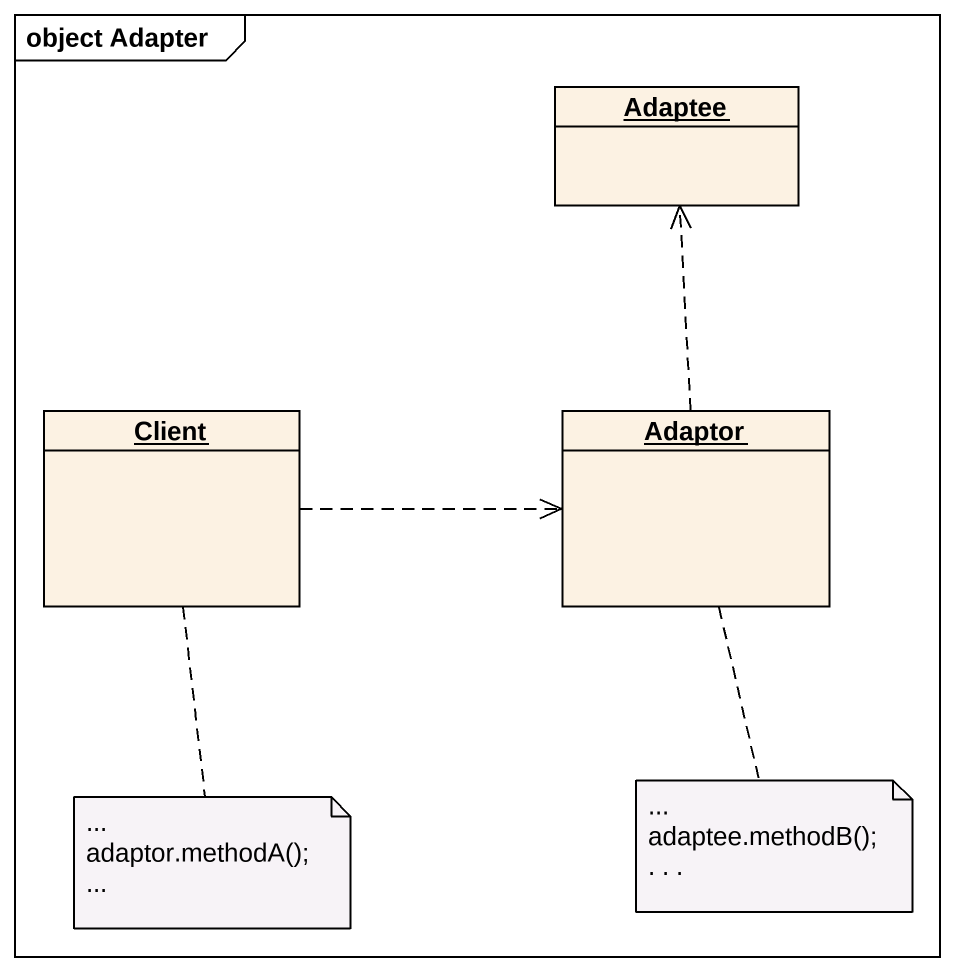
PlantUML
@startuml
mainframe object Adapter
hide circle
hide empty members
object Adaptee
object Client
object Adaptor
Client .right.> Adaptor
Adaptor .up.> Adaptee
note bottom of Client
  ~...
  adaptor.methodA();
  ~...
end note
note bottom of Adaptor
  ~...
  adaptee.methodB();
  . . .
end note
@enduml
